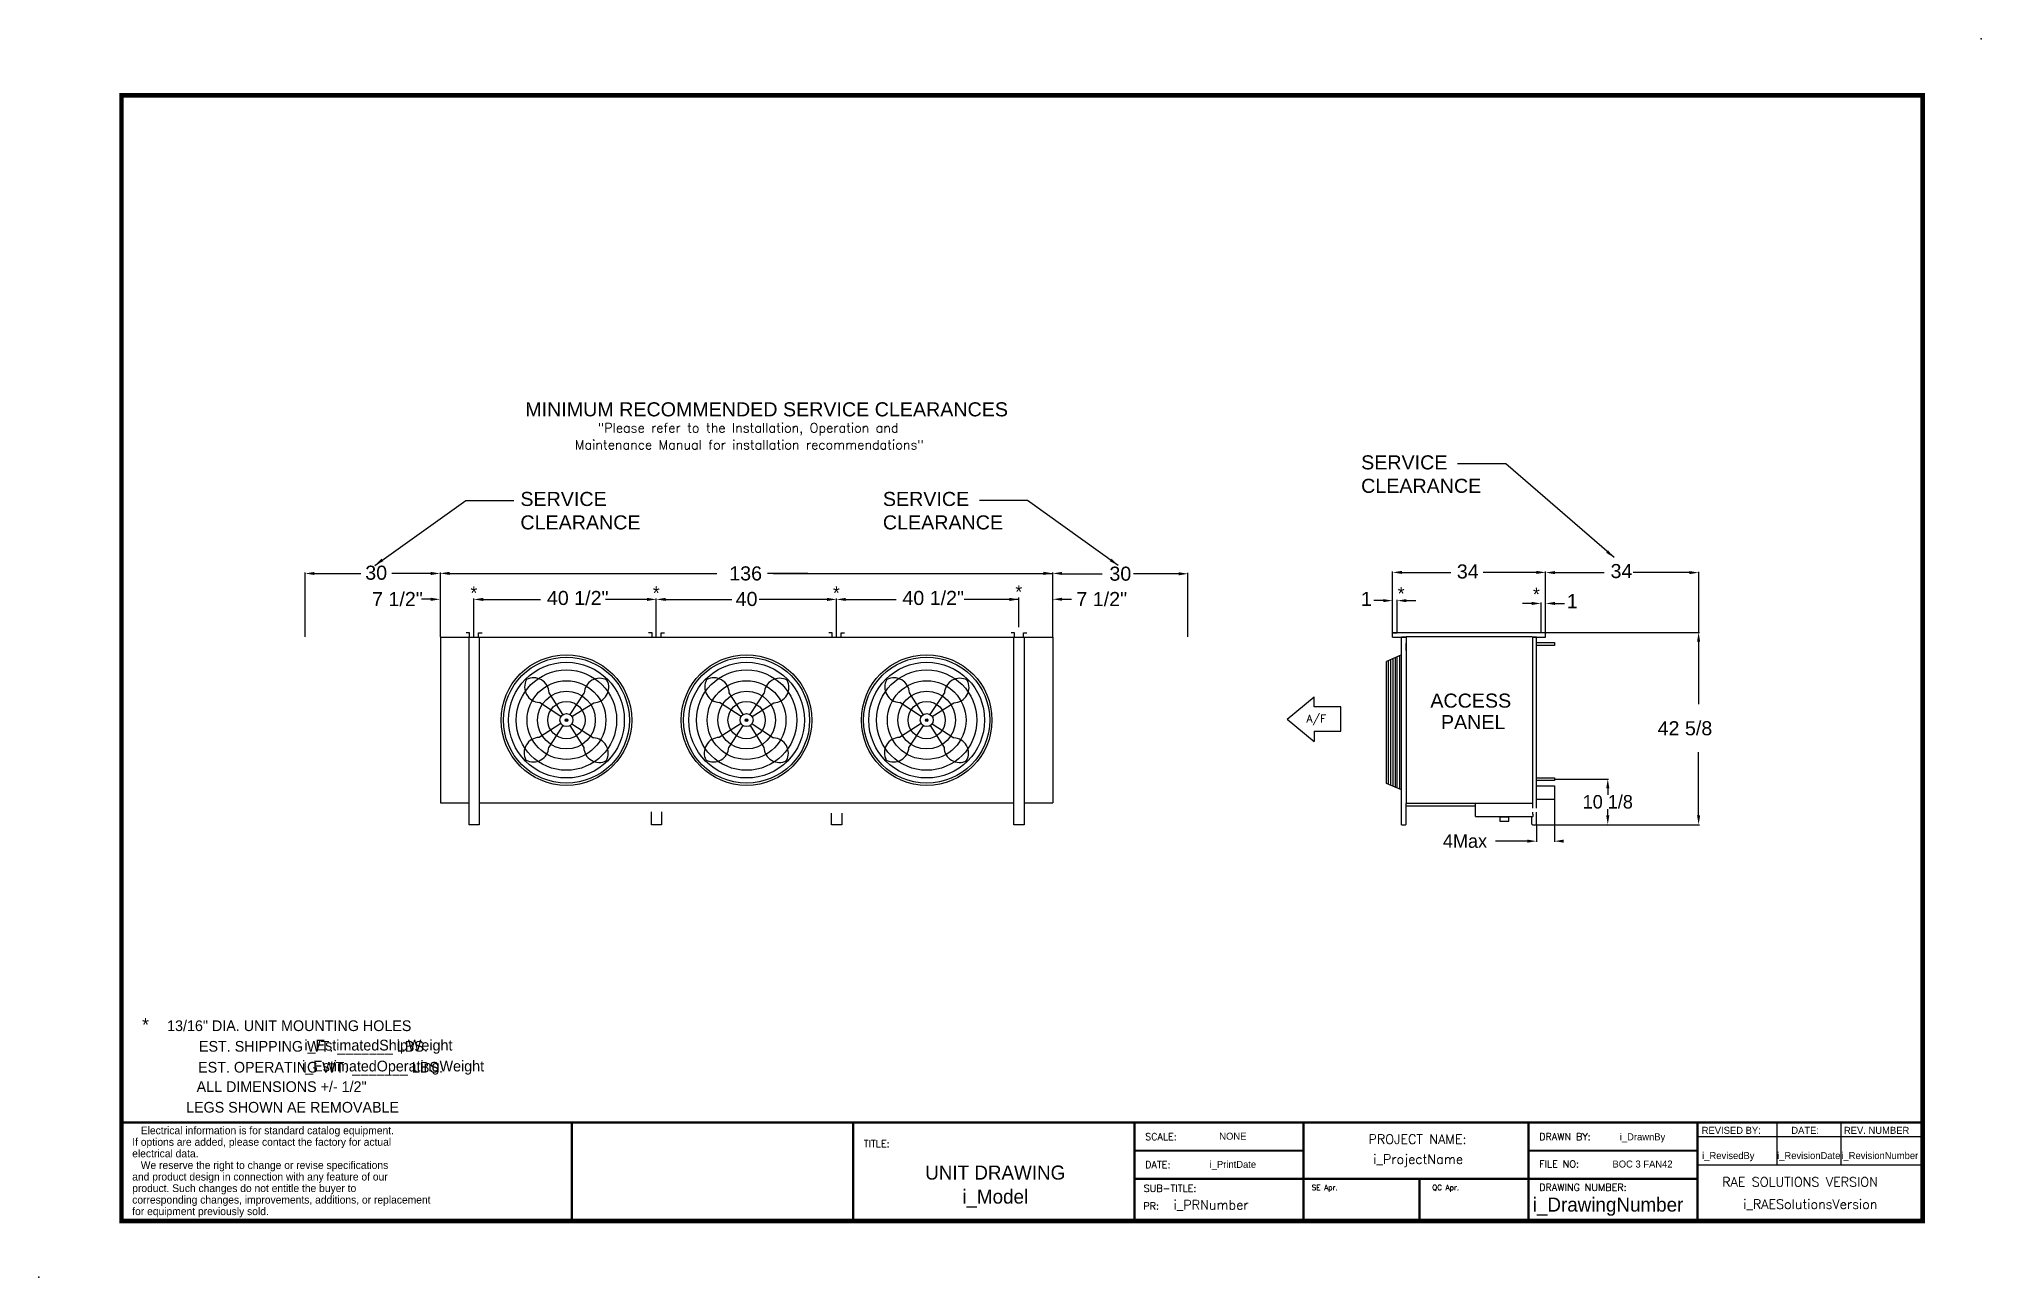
# Model space of a CAD drawing. Extents: x -18 to 413, y -12 to 263.
import ezdxf
from ezdxf.enums import TextEntityAlignment as Align

# ---------------------------------------------------------------- set-up
doc = ezdxf.new("R2010")
doc.units = 0
doc.header["$MEASUREMENT"] = 0
doc.layers.get('0').update_dxf_attribs({"linetype": 'CONTINUOUS'})
doc.layers.get('Defpoints').update_dxf_attribs({"linetype": 'CONTINUOUS'})
doc.layers.add('0 Unit', color=7, linetype='CONTINUOUS')
doc.styles.add('dimentions', font='ARIAL.TTF')
doc.styles.add('SIMPLEX', font='SIMPLEX')
doc.dimstyles.get("Standard").update_dxf_attribs({"dimtxt": 3, "dimasz": 2.075, "dimexe": 0.18, "dimexo": 0.0625, "dimgap": 0.09, "dimtad": 0, "dimtih": 1, "dimtoh": 1, "dimdec": 3, "dimzin": 0, "dimdsep": 46, "dimlunit": 5, "dimtxsty": 'STANDARD', "dimcen": 0.09, "dimadec": 0, "dimazin": 0, "dimtfac": 1, "dimtdec": 3, "dimtofl": 0, "dimtmove": 0, "dimatfit": 3, "dimfxl": 1, "dimfrac": 2, "dimtolj": 1, "dimtzin": 0, "dimarcsym": 0})

# ---------------------------------------------------------------- blocks, each defined once
blk = doc.blocks.new('*D16')
at = {"color": 0, "lineweight": -2}
for p, q in [((318.28, 98.13), (330.26, 98.13)), ((330.08, 96.06), (330.08, 94.67)), ((330.08, 90.1), (330.08, 91.49)), ((314.28, 88.02), (330.26, 88.02))]:
    blk.add_line(p, q, dxfattribs=at)
at = {"color": 0}
for points in [[(329.73, 96.06), (330.43, 96.06), (330.08, 98.13)], [(329.73, 90.1), (330.43, 90.1), (330.08, 88.02)]]:
    blk.add_solid(points, dxfattribs=at)
at = {"layer": 'Defpoints', "color": 0}
for p in [(318.22, 98.13), (330.08, 98.13), (314.22, 88.02)]:
    blk.add_point(p, dxfattribs=at)
at = {"color": 0, "insert": (330.08, 93.08), "char_height": 3, "attachment_point": 5}
blk.add_mtext('\\A1;10 1/8', dxfattribs=at)

msp = doc.modelspace()

# ---------------------------------------------------------------- linework, layer by layer
at = {"lineweight": 30}
for p, q in [((282.2813, 130.7078), (282.2813, 144.2253)), ((284.3563, 144.0453), (295.2289, 144.0453)), ((314.2063, 144.0453), (302.3809, 144.0453)), ((316.2813, 130.7078), (316.2813, 144.2253)), ((316.2813, 130.7078), (316.2813, 144.1778)), ((318.3563, 143.9978), (329.3127, 143.9978)), ((348.2063, 143.9978), (335.7337, 143.9978)), ((350.2813, 130.7078), (350.2813, 144.1778)), ((280.2063, 137.7741), (278.1313, 137.7741)), ((282.2813, 130.7078), (282.2813, 137.9541)), ((283.2813, 130.7078), (283.2813, 137.9541)), ((285.3563, 137.7741), (287.4313, 137.7741)), ((313.2063, 137.1495), (311.1313, 137.1495)), ((315.2813, 130.7078), (315.2813, 137.3295)), ((316.2813, 130.7078), (316.2813, 137.3295)), ((318.3563, 137.1495), (320.4313, 137.1495)), ((282.2813, 130.6453), (283.2813, 130.6453)), ((313.2938, 129.7318), (313.4688, 129.7318)), ((313.4688, 91.6508), (313.4688, 129.7318)), ((316.2813, 130.6453), (315.2813, 130.6453)), ((316.3438, 130.7078), (350.4315, 130.7078)), ((284.2945, 125.7203), (280.9074, 124.2687)), ((282.8429, 125.0982), (282.8429, 96.3424)), ((283.3268, 96.135), (283.3268, 125.3056)), ((283.8107, 125.5129), (283.8107, 95.9277)), ((350.2515, 128.6328), (350.2515, 114.7559)), ((280.9074, 97.1719), (280.9074, 124.2687)), ((281.3913, 96.9645), (281.3913, 124.4761)), ((281.8752, 96.7572), (281.8752, 124.6834)), ((282.3591, 124.8908), (282.3591, 96.5498)), ((258.8986, 111.4779), (264.8416, 116.4302)), ((264.8416, 114.2016), (264.8416, 116.4302)), ((270.7846, 114.2016), (264.8416, 114.2016)), ((270.7846, 108.7541), (270.7846, 114.2016)), ((258.8986, 111.4779), (264.8416, 106.5256)), ((264.8416, 108.7541), (264.8416, 106.5256)), ((264.8416, 108.7541), (270.7846, 108.7541)), ((350.2515, 90.0953), (350.2515, 104.1575)), ((284.2945, 95.7203), (280.9074, 97.1719)), ((313.4688, 90.3559), (313.4688, 90.7758)), ((313.4688, 90.3559), (313.4688, 90.7758)), ((314.2813, 88.0203), (350.4315, 88.0203))]:
    msp.add_line(p, q, dxfattribs=at)
at = {"linetype": 'Continuous', "lineweight": 30}
for p, q in [((282.2813, 129.7078), (282.2813, 132.6898)), ((282.2813, 130.6453), (282.2813, 130.5108)), ((316.2813, 130.6453), (282.2813, 130.6453)), ((282.2813, 130.5108), (282.2813, 130.5098)), ((282.2813, 129.7808), (282.2813, 130.5098)), ((282.2813, 129.6453), (282.2813, 129.7808)), ((282.2813, 129.6453), (285.2448, 129.6453)), ((285.1583, 129.6453), (284.2938, 129.6453)), ((284.2938, 129.6453), (284.2938, 129.5098)), ((284.2938, 88.1558), (284.2938, 129.5098)), ((285.2938, 129.6453), (285.2448, 129.6453)), ((313.2938, 129.7318), (285.2938, 129.7318)), ((285.2938, 129.7318), (285.2938, 92.7203)), ((314.2188, 129.6453), (313.4688, 129.6453)), ((313.4688, 129.6453), (316.2813, 129.6453)), ((314.2188, 129.6453), (314.2188, 129.5098)), ((314.2188, 91.6508), (314.2188, 129.5098)), ((316.2813, 130.6453), (316.2813, 130.5108)), ((316.2813, 130.5098), (316.2813, 130.5108)), ((316.2813, 129.7808), (316.2813, 130.5098)), ((316.2813, 129.6453), (316.2813, 129.7808)), ((285.2938, 126.7203), (285.2938, 128.2203)), ((285.2938, 126.7203), (285.2938, 128.2203)), ((285.2938, 126.7203), (285.2938, 94.7203)), ((285.2938, 94.7203), (285.2938, 93.2203)), ((313.4688, 92.7203), (285.2938, 92.7203)), ((285.296, 88.1558), (285.296, 92.7203)), ((285.296, 92.189), (300.719, 92.189)), ((300.7188, 90.7255), (300.7188, 91.1057)), ((300.7188, 90.7255), (300.7188, 90.7255)), ((300.7188, 90.3559), (300.7188, 90.7255)), ((300.719, 91.1102), (300.719, 92.7203)), ((300.719, 90.73), (300.719, 91.1102)), ((300.719, 90.3603), (300.719, 90.7299)), ((314.2188, 88.1558), (314.2188, 90.7758)), ((284.2938, 88.0203), (284.2938, 88.1548)), ((284.2938, 88.0203), (285.1583, 88.0203)), ((285.1583, 88.0203), (285.1605, 88.0203)), ((285.2938, 88.1558), (285.296, 88.1558)), ((300.7188, 89.8466), (300.7188, 90.3559)), ((313.4178, 89.7956), (300.7698, 89.7956)), ((306.0938, 89.7956), (306.0938, 88.7625)), ((306.0938, 89.7956), (308.0938, 89.7956)), ((306.0938, 88.7625), (308.0938, 88.7625)), ((308.0938, 88.7625), (308.0938, 89.7956)), ((313.2188, 88.1558), (313.2188, 89.7956)), ((313.3543, 88.0203), (314.2188, 88.0203)), ((313.4688, 90.3559), (313.4688, 89.8466)), ((314.2188, 88.0203), (314.2188, 88.1548))]:
    msp.add_line(p, q, dxfattribs=at)
for p, q in [((285.2938, 126.7203), (285.2938, 94.7203)), ((314.2188, 128.4578), (318.2188, 128.4578)), ((318.2188, 127.8328), (314.2188, 127.8328)), ((318.2188, 128.4578), (318.2188, 127.8328)), ((314.2188, 98.4453), (318.2188, 98.4453)), ((318.2188, 97.8203), (314.2188, 97.8203)), ((314.2188, 96.6328), (318.2188, 96.6328)), ((318.2188, 98.4453), (318.2188, 97.8203)), ((318.2188, 96.6328), (318.2188, 93.6328)), ((318.2188, 95.5703), (318.2188, 94.6953)), ((285.2938, 94.7203), (285.2938, 93.2203)), ((318.2188, 93.6328), (314.2188, 93.6328)), ((318.2188, 93.5703), (318.2188, 84.1831)), ((314.2813, 87.9578), (314.2813, 84.1831)), ((312.2063, 84.3631), (305.1294, 84.3631)), ((100, 0), (100, 21.875)), ((162.5, 0), (162.5, 21.875)), ((225, 21.875), (350, 21.875)), ((225, 0), (225, 21.875)), ((262.5, 21.875), (262.5, 0)), ((312.5, 21.875), (312.5, 9.375)), ((350, 21.875), (350, 0)), ((350, 21.875), (400, 21.875)), ((350, 21.875), (350, 18.75)), ((367.6421, 21.875), (367.6421, 12.5)), ((381.8501, 21.875), (381.8501, 12.5)), ((350, 18.75), (400, 18.75)), ((262.5, 15.625), (225, 15.625)), ((312.5, 15.625), (350, 15.625)), ((312.5, 9.375), (312.5, 15.625)), ((350, 9.375), (225, 9.375)), ((288.2813, 9.375), (288.2813, 0)), ((312.5, 9.375), (312.5, 0)), ((350, 12.5), (400, 12.5))]:
    msp.add_line(p, q)
for points, const_width in [([(0, 0), (400, 0), (400, 250), (0, 250), (0, 0)], 1), ([(100.5912, 21.875), (0, 21.875)], 0.5), ([(400, 21.875), (100, 21.875), (100, 0)], 0.5), ([(162.5, 21.875), (162.5, 0)], 0.5), ([(225, 21.875), (225, 0)], 0.5), ([(262.5, 21.875), (262.5, 0)], 0.5), ([(312.5, 21.875), (312.5, 0)], 0.5), ([(350, 0), (350, 21.875), (400, 21.875)], 0.5), ([(262.5, 15.625), (225, 15.625)], 0.5), ([(350, 15.625), (312.5, 15.625), (312.5, 0)], 0.5), ([(350, 9.375), (225, 9.375)], 0.5), ([(288.2813, 9.375), (288.2813, 0)], 0.5)]:
    msp.add_lwpolyline(points, dxfattribs=dict(const_width=const_width))
for centre, radius, start, end in [((300.7698, 91.1058), 0.0509, 175.003083, 180.008621), ((300.7697, 90.7256), 0.0509, 174.999523, 180.012182), ((300.7698, 90.7255), 0.0509, 175.003083, 180.008621), ((285.1605, 88.1558), 0.1355, 270, 0), ((300.7697, 90.3559), 0.0509, 174.999523, 180.012182), ((300.7698, 89.8466), 0.051, 180, 270.001695), ((313.3543, 88.1558), 0.1355, 180, 270), ((313.4178, 89.8466), 0.051, 269.997646, 0)]:
    msp.add_arc(centre, radius, start, end, dxfattribs=at)
for p in [(412.9961, 262.5336), (350, 0), (-18.343, -12.4664)]:
    msp.add_point(p)
at = {"lineweight": 30}
for points in [[(284.3563, 144.3912), (284.3563, 143.6995), (282.2813, 144.0453)], [(314.2063, 144.3912), (314.2063, 143.6995), (316.2813, 144.0453)], [(318.3563, 144.3436), (318.3563, 143.652), (316.2813, 143.9978)], [(348.2063, 144.3436), (348.2063, 143.652), (350.2813, 143.9978)], [(280.2063, 138.1199), (280.2063, 137.4282), (282.2813, 137.7741)], [(285.3563, 138.1199), (285.3563, 137.4282), (283.2813, 137.7741)], [(313.2063, 137.4953), (313.2063, 136.8036), (315.2813, 137.1495)], [(318.3563, 137.4953), (318.3563, 136.8036), (316.2813, 137.1495)], [(349.9057, 128.6328), (350.5973, 128.6328), (350.2515, 130.7078)], [(349.9057, 90.0953), (350.5973, 90.0953), (350.2515, 88.0203)]]:
    msp.add_solid(points, dxfattribs=at)
for points in [[(312.2063, 84.7089), (312.2063, 84.0172), (314.2813, 84.3631)], [(320.2938, 84.7089), (320.2938, 84.0172), (318.2188, 84.3631)]]:
    msp.add_solid(points)
at = {"layer": '0 Unit', "lineweight": 30}
for p, q in [((40.7771, 129.7578), (40.7771, 143.9871)), ((42.8521, 143.8071), (53.196, 143.8071)), ((68.7021, 143.8071), (60.0321, 143.8071)), ((70.823, 129.7578), (70.823, 144.0076)), ((70.823, 129.7578), (70.823, 143.9871)), ((72.8521, 143.8276), (132.2065, 143.8276)), ((72.898, 143.8276), (132.2065, 143.8276)), ((152.4231, 143.8276), (143.4671, 143.8276)), ((152.4231, 143.8276), (143.6656, 143.8276)), ((144.7661, 143.8276), (206.8261, 143.8276)), ((144.7661, 143.8276), (152.4231, 143.8276)), ((206.8261, 129.7578), (206.8261, 144.0076)), ((206.8261, 129.7578), (206.8261, 144.0076)), ((206.8261, 129.7578), (206.8261, 143.9185)), ((208.9011, 143.7385), (217.7757, 143.7385)), ((234.7511, 143.7385), (224.7181, 143.7385)), ((236.8261, 129.7578), (236.8261, 143.9185)), ((68.7021, 138.0654), (66.6271, 138.0654)), ((70.823, 129.7578), (70.823, 138.2257)), ((78.2761, 129.7775), (78.2761, 138.2454)), ((78.2761, 129.7578), (78.2761, 138.2257)), ((80.3511, 138.0457), (93.0802, 138.0457)), ((80.3511, 138.0457), (82.4261, 138.0457)), ((116.7011, 138.0457), (107.4786, 138.0457)), ((118.7761, 129.7578), (118.7761, 138.2257)), ((118.7761, 129.7578), (118.7761, 138.2257)), ((120.8511, 138.0457), (135.541, 138.0457)), ((156.7011, 138.0457), (141.6065, 138.0457)), ((158.7761, 129.7578), (158.7761, 138.2257)), ((158.7761, 129.7578), (158.7761, 138.2257)), ((158.7761, 129.7578), (158.7761, 138.2257)), ((158.7761, 129.7578), (158.7761, 138.2257)), ((158.7761, 129.7578), (158.7761, 138.2257)), ((158.7761, 129.7578), (158.7761, 138.2257)), ((158.7761, 129.7578), (158.7761, 138.2257)), ((158.7761, 129.7578), (158.7761, 138.2257)), ((160.8511, 138.0457), (172.0104, 138.0457)), ((199.2761, 138.0457), (187.1424, 138.0457)), ((197.2011, 138.0457), (195.1261, 138.0457)), ((199.2761, 131.8817), (199.2761, 138.4942)), ((206.8261, 131.8817), (206.8261, 140.0756)), ((206.8261, 129.7578), (206.8261, 138.2257)), ((208.9011, 138.0771), (210.9761, 138.0771)), ((208.9102, 138.0771), (210.2935, 138.0771)), ((206.872, 137.9832), (206.872, 137.8477)), ((70.8261, 129.6453), (78.3261, 129.6453)), ((70.8261, 129.6453), (70.8261, 92.8328)), ((77.3261, 130.6453), (76.5761, 130.6453)), ((77.2011, 129.6453), (79.4511, 129.6453)), ((77.2011, 88.0203), (77.2011, 129.6453)), ((77.3261, 129.6453), (77.3261, 130.6453)), ((77.3261, 129.6453), (79.3261, 129.6453)), ((78.3261, 129.6453), (118.8261, 129.6453)), ((79.3261, 129.6453), (79.3261, 130.6453)), ((79.3261, 130.6453), (80.0761, 130.6453)), ((79.4511, 129.6453), (79.4511, 88.0203)), ((117.8261, 130.6453), (117.0761, 130.6453)), ((117.7011, 129.6453), (119.9511, 129.6453)), ((117.8261, 129.6453), (117.8261, 130.6453)), ((117.8261, 129.6453), (119.8261, 129.6453)), ((119.8261, 129.6453), (119.8261, 130.6453)), ((119.8261, 130.6453), (120.5761, 130.6453)), ((157.8261, 130.6453), (157.0761, 130.6453)), ((157.8261, 130.6453), (157.0761, 130.6453)), ((157.8261, 130.6453), (157.0761, 130.6453)), ((157.7011, 129.6453), (159.9511, 129.6453)), ((157.7011, 129.6453), (159.9511, 129.6453)), ((157.7011, 129.6453), (159.9511, 129.6453)), ((157.8261, 129.6453), (157.8261, 130.6453)), ((157.8261, 129.6453), (157.8261, 130.6453)), ((157.8261, 129.6453), (157.8261, 130.6453)), ((157.8261, 129.6453), (159.8261, 129.6453)), ((157.8261, 129.6453), (159.8261, 129.6453)), ((157.8261, 129.6453), (159.8261, 129.6453)), ((158.8261, 129.6453), (199.3261, 129.6453)), ((159.8261, 129.6453), (159.8261, 130.6453)), ((159.8261, 130.6453), (160.5761, 130.6453)), ((159.8261, 129.6453), (159.8261, 130.6453)), ((159.8261, 130.6453), (160.5761, 130.6453)), ((159.8261, 129.6453), (159.8261, 130.6453)), ((159.8261, 130.6453), (160.5761, 130.6453)), ((198.3261, 130.6453), (197.5761, 130.6453)), ((198.2011, 129.6453), (200.4511, 129.6453)), ((198.2011, 88.0203), (198.2011, 129.6453)), ((198.3261, 129.6453), (198.3261, 130.6453)), ((198.3261, 129.6453), (200.3261, 129.6453)), ((199.3261, 129.6453), (206.8261, 129.6453)), ((200.3261, 129.6453), (200.3261, 130.6453)), ((200.3261, 130.6453), (201.0761, 130.6453)), ((200.4511, 129.6453), (200.4511, 88.0203)), ((206.8261, 129.6453), (206.8261, 92.8328)), ((98.048, 112.4641), (94.9809, 117.2933)), ((99.6222, 112.4525), (102.7601, 117.236)), ((138.048, 112.4641), (134.9809, 117.2933)), ((139.6222, 112.4525), (142.7601, 117.236)), ((178.048, 112.4641), (174.9809, 117.2933)), ((179.6222, 112.4525), (182.7601, 117.236)), ((97.6126, 112.0351), (92.8292, 115.173)), ((100.0512, 112.0171), (104.8804, 115.0843)), ((137.6126, 112.0351), (132.8292, 115.173)), ((140.0512, 112.0171), (144.8804, 115.0843)), ((177.6126, 112.0351), (172.8292, 115.173)), ((180.0512, 112.0171), (184.8804, 115.0843)), ((97.601, 110.461), (92.7719, 107.3938)), ((98.0301, 110.0256), (94.8921, 105.2421)), ((99.6042, 110.014), (102.6713, 105.1848)), ((100.0396, 110.443), (104.8231, 107.3051)), ((137.601, 110.461), (132.7719, 107.3938)), ((138.0301, 110.0256), (134.8921, 105.2421)), ((139.6042, 110.014), (142.6713, 105.1848)), ((140.0396, 110.443), (144.8231, 107.3051)), ((177.601, 110.461), (172.7719, 107.3938)), ((178.0301, 110.0256), (174.8921, 105.2421)), ((179.6042, 110.014), (182.6713, 105.1848)), ((180.0396, 110.443), (184.8231, 107.3051)), ((70.8261, 92.8328), (77.2011, 92.8328)), ((200.4511, 92.8328), (206.8261, 92.8328)), ((79.4511, 88.0203), (77.2011, 88.0203)), ((200.4511, 88.0203), (198.2011, 88.0203))]:
    msp.add_line(p, q, dxfattribs=at)
at = {"layer": '0 Unit'}
for p, q in [((119.9511, 129.6453), (157.7011, 129.6453)), ((79.4511, 92.8328), (198.2011, 92.8328)), ((117.7011, 88.0203), (117.7011, 90.8668)), ((119.9511, 90.8498), (119.9511, 88.0203)), ((119.9511, 88.0203), (117.7011, 88.0203)), ((157.7011, 88.0203), (157.7011, 90.5657)), ((157.7011, 88.0203), (157.7011, 90.5657)), ((157.7011, 88.0203), (157.7011, 90.5657)), ((159.9511, 88.0203), (157.7011, 88.0203)), ((159.9511, 88.0203), (157.7011, 88.0203)), ((159.9511, 88.0203), (157.7011, 88.0203)), ((159.9511, 90.5488), (159.9511, 88.0203)), ((159.9511, 90.5488), (159.9511, 88.0203)), ((159.9511, 90.5488), (159.9511, 88.0203))]:
    msp.add_line(p, q, dxfattribs=at)
at = {"layer": '0 Unit', "lineweight": 30}
for centre, radius in [((98.8261, 111.239), 14.5), ((98.8261, 111.239), 14), ((138.8261, 111.239), 14.5), ((138.8261, 111.239), 14), ((178.8261, 111.239), 14.5), ((178.8261, 111.239), 14), ((98.8261, 111.239), 12.8518), ((98.8261, 111.239), 11.1391), ((138.8261, 111.239), 12.8518), ((138.8261, 111.239), 11.1391), ((178.8261, 111.239), 12.8518), ((178.8261, 111.239), 11.1391), ((98.8261, 111.239), 8.7386), ((98.8261, 111.239), 6.4014), ((138.8261, 111.239), 8.7386), ((138.8261, 111.239), 6.4014), ((178.8261, 111.239), 8.7386), ((178.8261, 111.239), 6.4014), ((98.8261, 111.239), 4.1326), ((98.8261, 111.239), 1.4513), ((138.8261, 111.239), 4.1326), ((138.8261, 111.239), 1.4513), ((178.8261, 111.239), 4.1326), ((178.8261, 111.239), 1.4513), ((98.8261, 111.239), 0.2865), ((138.8261, 111.239), 0.2865), ((178.8261, 111.239), 0.2865)]:
    msp.add_circle(centre, radius, dxfattribs=at)
for centre, start, end in [((92.9598, 118.5971), 151.300354, 267.814713), ((91.5552, 117.2131), 1.341174, 117.855533), ((106.1842, 117.1053), 61.300354, 177.814713), ((104.8002, 118.5099), 271.341174, 27.855533), ((132.9598, 118.5971), 151.300354, 267.814713), ((131.5552, 117.2131), 1.341174, 117.855533), ((146.1842, 117.1053), 61.300354, 177.814713), ((144.8002, 118.5099), 271.341174, 27.855533), ((172.9598, 118.5971), 151.300354, 267.814713), ((171.5552, 117.2131), 1.341174, 117.855533), ((186.1842, 117.1053), 61.300354, 177.814713), ((184.8002, 118.5099), 271.341174, 27.855533), ((92.8521, 103.9682), 91.341174, 207.855533), ((91.468, 105.3728), 241.300354, 357.814713), ((106.097, 105.265), 181.341174, 297.855533), ((104.6924, 103.881), 331.300354, 87.814713), ((132.8521, 103.9682), 91.341174, 207.855533), ((131.468, 105.3728), 241.300354, 357.814713), ((146.097, 105.265), 181.341174, 297.855533), ((144.6924, 103.881), 331.300354, 87.814713), ((172.8521, 103.9682), 91.341174, 207.855533), ((171.468, 105.3728), 241.300354, 357.814713), ((186.097, 105.265), 181.341174, 297.855533), ((184.6924, 103.881), 331.300354, 87.814713)]:
    msp.add_arc(centre, 3.4266, start, end, dxfattribs=at)
for p in [(98.8261, 111.239), (138.8261, 111.239), (178.8261, 111.239)]:
    msp.add_point(p, dxfattribs=at)
for points in [[(42.8521, 144.1529), (42.8521, 143.4613), (40.7771, 143.8071)], [(68.7021, 144.1529), (68.7021, 143.4613), (70.7771, 143.8071)], [(72.8521, 144.1734), (72.8521, 143.4818), (70.7771, 143.8276)], [(72.898, 144.1734), (72.898, 143.4818), (70.823, 143.8276)], [(204.7511, 144.1734), (204.7511, 143.4818), (206.8261, 143.8276)], [(204.797, 144.1734), (204.797, 143.4818), (206.872, 143.8276)], [(208.9011, 144.1658), (208.9011, 143.4741), (206.8261, 143.82)], [(234.7511, 144.0843), (234.7511, 143.3926), (236.8261, 143.7385)], [(68.7021, 138.4112), (68.7021, 137.7195), (70.7771, 138.0654)], [(80.3511, 138.3915), (80.3511, 137.6999), (78.2761, 138.0457)], [(80.3511, 138.3915), (80.3511, 137.6999), (78.2761, 138.0457)], [(116.7011, 138.3915), (116.7011, 137.6999), (118.7761, 138.0457)], [(120.8511, 138.3915), (120.8511, 137.6999), (118.7761, 138.0457)], [(156.7011, 138.3915), (156.7011, 137.6999), (158.7761, 138.0457)], [(156.7011, 138.3915), (156.7011, 137.6999), (158.7761, 138.0457)], [(160.8511, 138.3915), (160.8511, 137.6999), (158.7761, 138.0457)], [(160.8511, 138.3915), (160.8511, 137.6999), (158.7761, 138.0457)], [(197.2011, 138.3915), (197.2011, 137.6999), (199.2761, 138.0457)], [(208.9011, 138.4229), (208.9011, 137.7312), (206.8261, 138.0771)]]:
    msp.add_solid(points, dxfattribs=at)

# ---------------------------------------------------------------- texts
at = {"lineweight": 30}
for s, height, style, p in [('MINIMUM RECOMMENDED SERVICE CLEARANCES', 3.125, 'dimentions', (89.6817, 178.6953)), ('A/F', 1.743, 'SIMPLEX', (263.19, 110.7054)), ('SE Apr.', 1.17187, 'SIMPLEX', (264.3358, 6.8493)), ('QC Apr.', 1.17187, 'SIMPLEX', (291.1006, 6.8493))]:
    msp.add_text(s, height=height, dxfattribs=dict(at, style=style)).set_placement(p)
at = {"style": 'SIMPLEX'}
for s, p in [('"Please refer to the Installation, Operation and', (139.1845, 175.121)), ('Maintenance Manual for installation recommendations"', (139.432, 171.3599)), ('PROJECT NAME:', (287.8139, 17.1356)), ('i_ProjectName', (287.9716, 12.6942)), ('i_RAESolutionsVersion', (375.0516, 2.704))]:
    msp.add_text(s, height=2.075, dxfattribs=at).set_placement(p, align=Align.CENTER)
for s, height, p in [('*', 2.9229, (284.1918, 137.8765)), ('*', 2.9229, (314.2196, 137.7177)), ('*', 2.9229, (5.3506, 42.1414)), ('EST. SHIPPING WT. _______ LBS.', 2.375, (42.635, 37.609)), ('i_EstimatedShipWeight', 2.377726, (57.0704, 37.8685)), ('EST. OPERATING WT. _______ LBS.', 2.375, (44.212, 32.9634)), ('i_EstimatedOperatingWeight', 2.375, (60.3201, 33.2228)), ('ALL DIMENSIONS +/- 1/2"', 2.375, (35.5641, 28.6532)), ('LEGS SHOWN AE REMOVABLE', 2.375, (38.0031, 24.0719)), ('NONE', 1.5625, (246.817, 18.0513)), ('i_DrawnBy', 1.5625, (337.7934, 17.9173)), ('i_PrintDate', 1.5625, (246.817, 11.8013)), ('BOC 3 FAN42', 1.5625, (337.7934, 11.872)), ('i_RevisedBy', 1.5625, (356.8472, 13.7534)), ('i_RevisionDate', 1.5625, (374.7101, 13.7534)), ('i_RevisionNumber', 1.5625, (390.489, 13.7534)), ('UNIT DRAWING', 3.125, (194.0453, 9.1916)), ('i_Model', 3.125, (194.0453, 3.8655)), ('i_DrawingNumber', 3.125, (330.1412, 2.0909))]:
    msp.add_text(s, height=height).set_placement(p, align=Align.CENTER)
for s, height, p in [('13/16" DIA. UNIT MOUNTING HOLES', 2.375, (10.1432, 42.1825)), ('REVISED BY:', 1.5625, (350.9379, 19.3561)), ('DATE:', 1.5625, (370.8352, 19.3561)), ('REV. NUMBER', 1.5625, (382.5198, 19.3561))]:
    msp.add_text(s, height=height).set_placement(p)
at = {"lineweight": 25}
for s, p in [('If options are added, please contact the factory for actual', (2.3938, 16.7092)), ('   Electrical information is for standard catalog equipment.', (2.3938, 19.2703)), ('electrical data.', (2.3938, 14.148)), ('   We reserve the right to change or revise specifications', (2.3938, 11.5546)), ('and product design in connection with any feature of our', (2.3938, 8.9935)), ('corresponding changes, improvements, additions, or replacement ', (2.3938, 3.8712)), ('product. Such changes do not entitle the buyer to', (2.3938, 6.4323)), ('for equipment previously sold.', (2.3938, 1.3101))]:
    msp.add_text(s, height=1.70742, dxfattribs=at).set_placement(p)
at = {"style": 'SIMPLEX'}
for s, height, p in [('TITLE:', 1.5625, (164.8438, 16.4063)), ('SCALE:', 1.5625, (227.3438, 17.9688)), ('DRAWN BY:', 1.5625, (314.8438, 17.9688)), ('DATE:', 1.5625, (227.3438, 11.7188)), ('FILE NO:', 1.5625, (314.8438, 11.8698)), ('RAE SOLUTIONS VERSION', 2.075, (355.478, 7.6344)), ('SUB-TITLE:', 1.5625, (227.0052, 6.4998)), ('i_PRNumber', 2.075, (233.6763, 2.5484)), ('DRAWING NUMBER:', 1.5625, (314.8438, 6.6895))]:
    msp.add_text(s, height=height, dxfattribs=at).set_placement(p)
msp.add_text('PR:', height=1.5625, dxfattribs=at).set_placement((230.4047, 2.5484), align=Align.RIGHT)
at = {"lineweight": 30, "char_height": 3.125, "attachment_point": 1, "style": 'dimentions'}
for s, insert, width in [('SERVICE CLEARANCE', (275.3038, 170.0424), 35.53462), ('\\A1;34', (296.5544, 145.8162), 36.839333), ('\\A1;34', (330.6908, 145.9049), 36.839333), ('\\A1;1', (275.2569, 139.7232), 36.839333), ('\\A1;1', (320.9891, 139.2204), 36.839333), ('ACCESS', (290.677, 117.1343), 36.839333), ('PANEL', (293.0291, 112.3567), 36.839333), ('42 5/8', (341.1448, 110.9955), 36.839333)]:
    msp.add_mtext(s, dxfattribs=dict(at, insert=insert, width=width))
at = {"insert": (298.3678, 84.3631), "char_height": 3, "attachment_point": 5}
msp.add_mtext('4Max', dxfattribs=at)
at = {"layer": '0 Unit'}
for p in [(78.2698, 138.0263), (118.7698, 138.0066), (158.7698, 138.0066), (199.2698, 138.2751)]:
    msp.add_text('*', height=2.9229, dxfattribs=at).set_placement(p, align=Align.CENTER)
at = {"layer": '0 Unit', "lineweight": 30, "char_height": 3.125, "width": 35.53462, "attachment_point": 1, "style": 'dimentions'}
for insert in [(88.6027, 161.9192), (169.1001, 161.9192)]:
    msp.add_mtext('SERVICE CLEARANCE', dxfattribs=dict(at, insert=insert))
at = {"layer": '0 Unit', "char_height": 3.125, "attachment_point": 1, "style": 'dimentions'}
for s, insert, width in [('\\A1;30', (54.1446, 145.5401), 12.79444), ('136', (134.976, 145.3873), 12.79444), ('7 1/2"', (55.662, 139.6938), 12.79444), ('40 1/2"', (94.4785, 139.9312), 13.993886), ('\\A1;40', (136.3984, 139.7086), 12.79444), ('40 1/2"', (173.4271, 139.9312), 15.879072), ('7 1/2"', (212.0759, 139.6938), 12.79444)]:
    msp.add_mtext(s, dxfattribs=dict(at, insert=insert, width=width))
at = {"layer": '0 Unit', "lineweight": 30, "insert": (221.8261, 143.7385), "char_height": 3.125, "attachment_point": 5, "style": 'dimentions'}
msp.add_mtext('\\A1;30', dxfattribs=at)

# ---------------------------------------------------------------- dimensions: what is measured, and where the dimension line sits
dim = msp.add_linear_dim(base=(330.079499, 98.132796), p1=(314.218844, 88.020297), p2=(318.218844, 98.132796), angle=90, dimstyle='Standard')
dim.commit()
dim.dimension.update_dxf_attribs({"geometry": '*D16', "text_midpoint": (330.079499, 93.076546)})

# ---------------------------------------------------------------- leaders
at = {"lineweight": 30}
msp.add_leader([(331.489, 147.323), (307.4096, 168.1604), (296.7317, 168.1385)], dimstyle='Standard', override={"dimgap": 0.09, "dimtad": 0}, dxfattribs=at)
at = {"layer": '0 Unit', "lineweight": 30}
for points in [[(56.2789, 145.5964), (76.4464, 160.0372), (87.1242, 160.0153)], [(221.3733, 145.5964), (201.2059, 160.0372), (190.528, 160.0153)]]:
    msp.add_leader(points, dimstyle='Standard', override={"dimgap": 0.09, "dimtad": 0}, dxfattribs=at)

doc.saveas('drawing.dxf')
